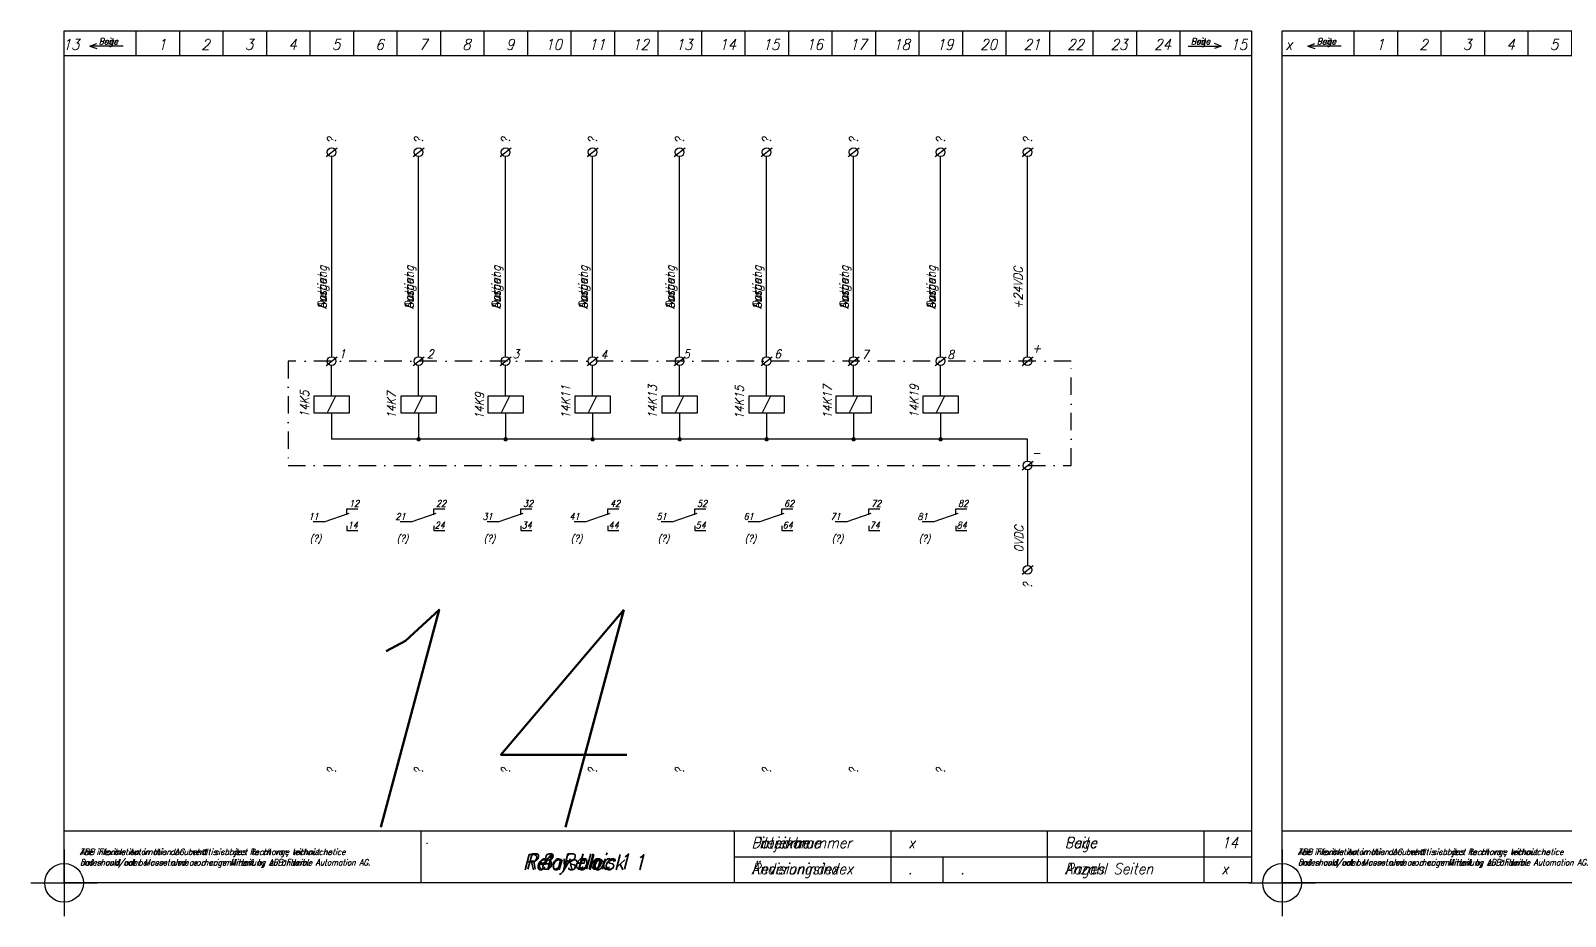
# Model space of a CAD drawing. Extents: x -8 to 1395, y -8 to 3346.
# Drawn here: x -7.7 to 345.1, y 1042.3 to 1246 of the extents above; entities that cross this region are included whole.
import ezdxf
from ezdxf.enums import TextEntityAlignment as Align

# ---------------------------------------------------------------- set-up
doc = ezdxf.new("R2010")
doc.units = 0
doc.header["$LTSCALE"] = 8
doc.linetypes.add('DASHDOT', pattern=[1, 0.5, -0.25, 0, -0.25])
doc.layers.get('0').update_dxf_attribs({"linetype": 'CONTINUOUS'})
doc.layers.get('DEFPOINTS').update_dxf_attribs({"linetype": 'CONTINUOUS'})
for name, color, linetype in [('EL05', 3, 'CONTINUOUS'), ('FORM07', 4, 'CONTINUOUS'), ('KOPF03', 2, 'CONTINUOUS'), ('KOPF05', 3, 'CONTINUOUS'), ('KOPF07', 4, 'CONTINUOUS'), ('TEXT_ALLGEMEIN', 2, 'CONTINUOUS'), ('TEXT_DEUTSCH', 2, 'CONTINUOUS'), ('TEXT_ENGLISCH', 2, 'CONTINUOUS'), ('TEXT_FRANZOESISCH', 2, 'CONTINUOUS'), ('TEXT_SCHEMA', 2, 'CONTINUOUS'), ('UMRISSE', 2, 'DASHDOT')]:
    doc.layers.add(name, color=color, linetype=linetype)
doc.styles.add('VSM', font='SIMPLEX', dxfattribs={"width": 0.9, "oblique": 15})
doc.styles.add('VSM_13', font='simplex3.shx', dxfattribs={"width": 0.9, "oblique": 15})

# ---------------------------------------------------------------- blocks, each defined once
blk = doc.blocks.new('S4C14')
at = {"layer": 'EL05'}
for p, q in [((60.25, 167), (62.75, 169)), ((61.5, 167), (61.5, 121)), ((80.25, 167), (82.75, 169)), ((81.5, 121), (81.5, 167)), ((100.25, 167), (102.75, 169)), ((101.5, 121), (101.5, 167)), ((120.25, 167), (122.75, 169)), ((121.5, 121), (121.5, 167)), ((140.25, 167), (142.75, 169)), ((141.5, 121), (141.5, 167)), ((160.25, 167), (162.75, 169)), ((161.5, 121), (161.5, 167)), ((180.25, 167), (182.75, 169)), ((181.5, 121), (181.5, 167)), ((200.25, 167), (202.75, 169)), ((201.5, 121), (201.5, 167)), ((220.25, 167), (222.75, 169)), ((221.5, 121), (221.5, 167)), ((60.25, 119), (62.75, 121)), ((80.25, 119), (82.75, 121)), ((100.25, 119), (102.75, 121)), ((120.25, 119), (122.75, 121)), ((140.25, 119), (142.75, 121)), ((160.25, 119), (162.75, 121)), ((180.25, 119), (182.75, 121)), ((200.25, 119), (202.75, 121)), ((220.25, 119), (222.75, 121)), ((61.5, 112), (61.5, 118.96)), ((81.5, 112), (81.5, 118.96)), ((101.5, 112), (101.5, 118.96)), ((121.5, 112), (121.5, 118.96)), ((141.5, 112), (141.5, 118.96)), ((161.5, 112), (161.5, 118.96)), ((181.5, 112), (181.5, 118.96)), ((201.5, 112), (201.5, 118.96)), ((57.5, 112), (65.5, 112)), ((57.5, 108), (57.5, 112)), ((60.5, 108), (62.5, 112)), ((65.5, 112), (65.5, 108)), ((77.5, 108), (77.5, 112)), ((77.5, 112), (85.5, 112)), ((80.5, 108), (82.5, 112)), ((85.5, 112), (85.5, 108)), ((97.5, 108), (97.5, 112)), ((97.5, 112), (105.5, 112)), ((100.5, 108), (102.5, 112)), ((105.5, 112), (105.5, 108)), ((117.5, 112), (125.5, 112)), ((117.5, 108), (117.5, 112)), ((120.5, 108), (122.5, 112)), ((125.5, 112), (125.5, 108)), ((137.5, 108), (137.5, 112)), ((137.5, 112), (145.5, 112)), ((140.5, 108), (142.5, 112)), ((145.5, 112), (145.5, 108)), ((157.5, 108), (157.5, 112)), ((157.5, 112), (165.5, 112)), ((160.5, 108), (162.5, 112)), ((165.5, 112), (165.5, 108)), ((177.5, 108), (177.5, 112)), ((177.5, 112), (185.5, 112)), ((180.5, 108), (182.5, 112)), ((185.5, 112), (185.5, 108)), ((197.5, 112), (205.5, 112)), ((197.5, 108), (197.5, 112)), ((200.5, 108), (202.5, 112)), ((205.5, 112), (205.5, 108)), ((65.5, 108), (57.5, 108)), ((61.5, 108), (61.5, 102)), ((85.5, 108), (77.5, 108)), ((81.5, 108), (81.5, 102.17)), ((105.5, 108), (97.5, 108)), ((101.5, 108), (101.5, 102.17)), ((125.5, 108), (117.5, 108)), ((121.5, 108), (121.5, 102.17)), ((145.5, 108), (137.5, 108)), ((141.5, 108), (141.5, 102.17)), ((165.5, 108), (157.5, 108)), ((161.5, 108), (161.5, 102.17)), ((185.5, 108), (177.5, 108)), ((181.5, 108), (181.5, 102.17)), ((205.5, 108), (197.5, 108)), ((201.5, 108), (201.5, 101.84)), ((221.5, 102), (61.5, 102)), ((221.5, 97), (221.5, 102)), ((220.25, 95), (222.75, 97)), ((221.5, 95), (221.5, 73)), ((59.75, 83), (65.5, 85)), ((65, 84.64), (65, 86)), ((65, 86), (67.5, 86)), ((79.75, 83), (85.5, 85)), ((85, 86), (87.5, 86)), ((85, 84.64), (85, 86)), ((99.75, 83), (105.5, 85)), ((105, 86), (107.5, 86)), ((105, 84.64), (105, 86)), ((119.75, 83), (125.5, 85)), ((125, 86), (127.5, 86)), ((125, 84.64), (125, 86)), ((139.75, 83), (145.5, 85)), ((145, 86), (147.5, 86)), ((145, 84.64), (145, 86)), ((159.75, 83), (165.5, 85)), ((165, 86), (167.5, 86)), ((165, 84.64), (165, 86)), ((179.75, 83), (185.5, 85)), ((185, 86), (187.5, 86)), ((185, 84.64), (185, 86)), ((199.75, 83), (205.5, 85)), ((205, 86), (207.5, 86)), ((205, 84.64), (205, 86)), ((59.75, 83), (57.25, 83)), ((65, 82.14), (65, 81)), ((79.75, 83), (77.25, 83)), ((85, 82.14), (85, 81)), ((99.75, 83), (97.25, 83)), ((105, 82.14), (105, 81)), ((119.75, 83), (117.25, 83)), ((125, 82.14), (125, 81)), ((139.75, 83), (137.25, 83)), ((145, 82.14), (145, 81)), ((159.75, 83), (157.25, 83)), ((165, 82.14), (165, 81)), ((179.75, 83), (177.25, 83)), ((185, 82.14), (185, 81)), ((199.75, 83), (197.25, 83)), ((205, 82.14), (205, 81)), ((65, 81), (67.5, 81)), ((85, 81), (87.5, 81)), ((105, 81), (107.5, 81)), ((125, 81), (127.5, 81)), ((145, 81), (147.5, 81)), ((165, 81), (167.5, 81)), ((185, 81), (187.5, 81)), ((205, 81), (207.5, 81)), ((220.25, 71), (222.75, 73))]:
    blk.add_line(p, q, dxfattribs=at)
at = {"layer": 'EL05', "const_width": 0.5}
for points in [[(81.25, 102, 1), (81.75, 102, 1)], [(101.25, 102, 1), (101.75, 102, 1)], [(121.25, 102, 1), (121.75, 102, 1)], [(141.25, 102, 1), (141.75, 102, 1)], [(161.25, 102, 1), (161.75, 102, 1)], [(181.25, 102, 1), (181.75, 102, 1)], [(201.25, 102, 1), (201.75, 102, 1)]]:
    blk.add_lwpolyline(points, format="xyb", close=True, dxfattribs=at)
at = {"layer": 'EL05'}
for centre in [(61.5, 168), (81.5, 168), (101.5, 168), (121.5, 168), (141.5, 168), (161.5, 168), (181.5, 168), (201.5, 168), (221.5, 168), (61.5, 120), (81.5, 120), (101.5, 120), (121.5, 120), (141.5, 120), (161.5, 120), (181.5, 120), (201.5, 120), (221.5, 120), (221.5, 96), (221.5, 72)]:
    blk.add_circle(centre, 1, dxfattribs=at)
at = {"layer": 'FORM07'}
for p, q in [((0, 195.96), (272.99, 195.96)), ((0, 0), (0, 195.96)), ((16.5, 195.96), (16.5, 190.24)), ((26.5, 195.96), (26.5, 190.24)), ((36.5, 195.96), (36.5, 190.24)), ((46.5, 195.96), (46.5, 190.24)), ((56.5, 195.96), (56.5, 190.24)), ((66.5, 195.96), (66.5, 190.24)), ((76.5, 195.96), (76.5, 190.24)), ((86.5, 195.96), (86.5, 190.24)), ((96.5, 195.96), (96.5, 190.24)), ((106.5, 195.96), (106.5, 190.24)), ((116.5, 195.96), (116.5, 190.24)), ((126.5, 195.96), (126.5, 190.24)), ((136.5, 195.96), (136.5, 190.24)), ((146.5, 195.96), (146.5, 190.24)), ((156.5, 195.96), (156.5, 190.24)), ((166.5, 195.96), (166.5, 190.24)), ((176.5, 195.96), (176.5, 190.24)), ((186.5, 195.96), (186.5, 190.24)), ((196.5, 195.96), (196.5, 190.24)), ((206.5, 195.96), (206.5, 190.24)), ((216.5, 195.96), (216.5, 190.24)), ((226.5, 195.96), (226.5, 190.24)), ((236.5, 195.96), (236.5, 190.24)), ((246.5, 195.96), (246.5, 190.24)), ((256.5, 195.96), (256.5, 190.24)), ((272.99, 195.96), (272.99, 0)), ((0, 190.24), (272.99, 190.24)), ((272.99, 0), (0, 0))]:
    blk.add_line(p, q, dxfattribs=at)
at = {"layer": 'KOPF03'}
for p, q in [((5.9, 192.43), (7.49, 193.04)), ((13.54, 192.43), (5.9, 192.43)), ((5.9, 192.43), (7.49, 191.83)), ((258.37, 192.43), (266.01, 192.43)), ((266.01, 192.43), (264.42, 193.04)), ((266.01, 192.43), (264.42, 191.83))]:
    blk.add_line(p, q, dxfattribs=at)
at = {"layer": 'KOPF05'}
for p, q in [((82.02, 12), (82.02, 0)), ((154.02, 12), (154.02, 0)), ((190.02, 12), (190.02, 0)), ((226.02, 12), (226.02, 0)), ((262.02, 12), (262.02, 0)), ((154.02, 6), (272.99, 6)), ((202.02, 6), (202.02, 0))]:
    blk.add_line(p, q, dxfattribs=at)
at = {"layer": 'KOPF07'}
blk.add_line((0, 12), (272.99, 12), dxfattribs=at)
at = {"layer": 'UMRISSE'}
blk.add_lwpolyline([(51.5, 120), (51.5, 96), (231.5, 96), (231.5, 120)], close=True, dxfattribs=at)
at = {"layer": 'KOPF05', "color": 3, "style": 'VSM_13', "oblique": 15, "width": 0.9}
blk.add_text('x', height=2.5, dxfattribs=at).set_placement((194.02, 8))
at = {"layer": 'KOPF05', "style": 'VSM_13', "oblique": 15, "width": 0.9}
for s, p in [('14', (266.02, 8)), ('x', (266.02, 2)), ('.', (194.02, 2)), ('.', (206.02, 2))]:
    blk.add_text(s, height=2.5, dxfattribs=at).set_placement(p)
at = {"layer": 'TEXT_ALLGEMEIN', "style": 'VSM_13', "oblique": 15, "width": 0.9}
for s, p in [('13', (1.57, 191.54)), ('1', (22.5, 191.54)), ('2', (32.5, 191.54)), ('3', (42.5, 191.54)), ('4', (52.5, 191.54)), ('5', (62.5, 191.54)), ('6', (72.5, 191.54)), ('7', (82.5, 191.54)), ('8', (92.5, 191.54)), ('9', (102.5, 191.54)), ('10', (112.5, 191.54)), ('11', (122.5, 191.54)), ('12', (132.5, 191.54)), ('13', (142.5, 191.54)), ('14', (152.5, 191.54)), ('15', (162.5, 191.54)), ('16', (172.5, 191.54)), ('17', (182.5, 191.54)), ('18', (192.5, 191.54)), ('19', (202.5, 191.54)), ('20', (212.5, 191.54)), ('21', (222.5, 191.54)), ('22', (232.5, 191.54)), ('23', (242.5, 191.54)), ('24', (252.5, 191.54)), ('15', (270.02, 191.54))]:
    blk.add_text(s, height=2.5, dxfattribs=at).set_placement(p, align=Align.CENTER)
blk.add_text('.', height=2, dxfattribs=at).set_placement((83.02, 9))
at = {"layer": 'TEXT_DEUTSCH', "style": 'VSM_13', "oblique": 15, "width": 0.9}
for s, height, p in [('Seite', 1.5, (7.95, 192.77)), ('Seite', 1.5, (259.01, 192.77)), ('Dateiname', 2.5, (158.02, 8)), ('Seite', 2.5, (230.02, 8)), ('Änderungsindex', 2.5, (158.02, 2)), ('Anzahl Seiten', 2.5, (230.02, 2))]:
    blk.add_text(s, height=height, dxfattribs=at).set_placement(p)
for s, p in [('Ausgang', (60.3, 131.95)), ('Ausgang', (80.3, 131.95)), ('Ausgang', (100.3, 131.95)), ('Ausgang', (120.3, 131.95)), ('Ausgang', (140.3, 131.95)), ('Ausgang', (160.3, 131.95)), ('Ausgang', (180.3, 131.95)), ('Ausgang', (200.3, 131.95)), ('+24VDC', (220.3, 131.94)), ('0VDC', (220.5, 76)), ('?', (62.5, 25)), ('?', (82.5, 25)), ('?', (102.5, 25)), ('?', (122.5, 25)), ('?', (142.5, 25)), ('?', (162.5, 25)), ('?', (182.5, 25)), ('?', (202.5, 25))]:
    blk.add_text(s, height=2, rotation=90, dxfattribs=at).set_placement(p)
at = {"layer": 'TEXT_DEUTSCH', "color": 1, "style": 'VSM_13', "oblique": 15, "width": 0.9}
for s, p in [('ABB Flexible Automation AG behält sich das Recht vor, technische', (3.67, 6.43)), ('Daten und/oder Masse ohne vorherige Mitteilung zu ändern.', (3.67, 4))]:
    blk.add_text(s, height=1.42, dxfattribs=at).set_placement(p)
at = {"layer": 'TEXT_DEUTSCH', "color": 4, "style": 'VSM_13', "oblique": 15, "width": 0.9}
blk.add_text('Relaisblock 1', height=3.5, dxfattribs=at).set_placement((119.5, 3), align=Align.CENTER)
at = {"layer": 'TEXT_ENGLISCH', "style": 'VSM_13', "oblique": 15, "width": 0.9}
for s, height, p in [('Page', 1.5, (7.95, 192.77)), ('Page', 1.5, (259.01, 192.77)), ('Filename', 2.5, (158.02, 8)), ('Page', 2.5, (230.02, 8)), ('Revisionindex', 2.5, (158.02, 2)), ('Pages', 2.5, (230.02, 2))]:
    blk.add_text(s, height=height, dxfattribs=at).set_placement(p)
for s, p in [('+24VDC', (220.3, 131.94)), ('Output', (60.3, 131.95)), ('Output', (80.3, 131.95)), ('Output', (100.3, 131.95)), ('Output', (120.3, 131.95)), ('Output', (140.3, 131.95)), ('Output', (160.3, 131.95)), ('Output', (180.3, 131.95)), ('Output', (200.3, 131.95)), ('0VDC', (220.5, 76)), ('?', (62.5, 25)), ('?', (82.5, 25)), ('?', (102.5, 25)), ('?', (122.5, 25)), ('?', (142.5, 25)), ('?', (162.5, 25)), ('?', (182.5, 25)), ('?', (202.5, 25))]:
    blk.add_text(s, height=2, rotation=90, dxfattribs=at).set_placement(p)
at = {"layer": 'TEXT_ENGLISCH', "color": 1, "style": 'VSM_13', "oblique": 15}
for s, width, p in [('The information in this document is subject to change without notice', 0.9, (3.67, 6.43)), ('and should not be construed as a commitment by ABB Flexible Automation AG.', 0.86, (3.67, 4))]:
    blk.add_text(s, height=1.42, dxfattribs=dict(at, width=width)).set_placement(p)
at = {"layer": 'TEXT_ENGLISCH', "color": 4, "style": 'VSM_13', "oblique": 15, "width": 0.8}
blk.add_text('Relay bloc 1', height=3.5, dxfattribs=at).set_placement((118.03, 3.19), align=Align.CENTER)
at = {"layer": 'TEXT_FRANZOESISCH', "style": 'VSM_13', "oblique": 15, "width": 0.9}
for s, height, p in [('Seite', 1.5, (7.95, 192.77)), ('Seite', 1.5, (259.01, 192.77)), ('Projektnummer', 2.5, (158.02, 8)), ('Seite', 2.5, (230.02, 8)), ('Änderungsindex', 2.5, (158.02, 2)), ('Anzahl Seiten', 2.5, (230.02, 2))]:
    blk.add_text(s, height=height, dxfattribs=at).set_placement(p)
for s, p in [('+24VDC', (220.3, 131.95)), ('Sortie', (60.3, 131.95)), ('Sortie', (80.3, 131.95)), ('Sortie', (100.3, 131.95)), ('Sortie', (120.3, 131.95)), ('Sortie', (140.3, 131.95)), ('Sortie', (160.3, 131.95)), ('Sortie', (180.3, 131.95)), ('Sortie', (200.3, 131.95))]:
    blk.add_text(s, height=2, rotation=90, dxfattribs=at).set_placement(p)
at = {"layer": 'TEXT_FRANZOESISCH', "color": 1, "style": 'VSM_13', "oblique": 15, "width": 0.9}
for s, p in [('ABB Flexible Automation AG behält sich das Recht vor, technische', (3.67, 6.43)), ('Daten und/oder Masse ohne vorherige Mitteilung zu ändern.', (3.67, 4))]:
    blk.add_text(s, height=1.42, dxfattribs=at).set_placement(p)
at = {"layer": 'TEXT_FRANZOESISCH', "color": 4, "style": 'VSM_13', "oblique": 15, "width": 0.9}
for s in ['8 Relais', '4 Relais']:
    blk.add_text(s, height=3.5, dxfattribs=at).set_placement((118.03, 3.19), align=Align.CENTER)
at = {"layer": 'TEXT_SCHEMA', "style": 'VSM_13', "oblique": 15, "width": 0.9}
for s, p in [('?', (62.5, 170)), ('?', (82.5, 170)), ('?', (102.5, 170)), ('?', (122.5, 170)), ('?', (142.5, 170)), ('?', (162.5, 170)), ('?', (182.5, 170)), ('?', (202.5, 170)), ('?', (222.5, 170)), ('14K5', (56.3, 106.95)), ('14K7', (76.27, 106.68)), ('14K11', (116.31, 106.68)), ('14K13', (136.27, 106.68)), ('14K15', (156.23, 106.54)), ('14K17', (176.47, 106.68)), ('14K19', (196.43, 106.82)), ('14K9', (96.5, 106.54))]:
    blk.add_text(s, height=2, rotation=90, dxfattribs=at).set_placement(p)
for s, p in [('+', (222.57, 121.95)), ('1', (63.17, 120.62)), ('2', (83.4, 120.62)), ('3', (103.08, 120.62)), ('4', (123.32, 120.48)), ('5', (142.28, 120.62)), ('6', (163.24, 120.62)), ('7', (183.34, 120.48)), ('8', (203.02, 120.48)), ('-', (222.45, 97.88))]:
    blk.add_text(s, height=2, dxfattribs=at).set_placement(p)
at = {"layer": 'TEXT_SCHEMA', "color": 1, "style": 'VSM', "oblique": 15, "width": 0.9}
for s, p in [('11', (58.5, 83.5)), ('21', (78.5, 83.5)), ('31', (98.5, 83.5)), ('41', (118.5, 83.5)), ('51', (138.5, 83.5)), ('61', (158.5, 83.5)), ('71', (178.5, 83.5)), ('81', (198.5, 83.5)), ('14', (67.49, 81.5)), ('24', (87.49, 81.5)), ('34', (107.49, 81.5)), ('44', (127.49, 81.5)), ('54', (147.49, 81.5)), ('64', (167.49, 81.5)), ('74', (187.49, 81.5)), ('84', (207.49, 81.5)), ('(?)', (59.14, 78.5)), ('(?)', (79.14, 78.5)), ('(?)', (99.14, 78.5)), ('(?)', (119.14, 78.5)), ('(?)', (139.14, 78.5)), ('(?)', (159.14, 78.5)), ('(?)', (179.14, 78.5)), ('(?)', (199.14, 78.5))]:
    blk.add_text(s, height=1.5, dxfattribs=at).set_placement(p, align=Align.RIGHT)
for s, p in [('12', (65.5, 86.5)), ('22', (85.5, 86.5)), ('32', (105.5, 86.5)), ('42', (125.5, 86.5)), ('52', (145.5, 86.5)), ('62', (165.5, 86.5)), ('72', (185.5, 86.5)), ('82', (205.5, 86.5))]:
    blk.add_text(s, height=1.5, dxfattribs=at).set_placement(p)
at = {"layer": 'TEXT_SCHEMA', "style": 'VSM_13', "oblique": 15, "width": 0.9}
blk.add_text('?', height=2, rotation=90, dxfattribs=at).set_placement((222.5, 69), align=Align.RIGHT)
blk = doc.blocks.new('S4CXX')
at = {"layer": 'FORM07'}
for p, q in [((0, 195.96), (272.99, 195.96)), ((0, 0), (0, 195.96)), ((16.5, 195.96), (16.5, 190.24)), ((26.5, 195.96), (26.5, 190.24)), ((36.5, 195.96), (36.5, 190.24)), ((46.5, 195.96), (46.5, 190.24)), ((56.5, 195.96), (56.5, 190.24)), ((66.5, 195.96), (66.5, 190.24)), ((76.5, 195.96), (76.5, 190.24)), ((86.5, 195.96), (86.5, 190.24)), ((96.5, 195.96), (96.5, 190.24)), ((106.5, 195.96), (106.5, 190.24)), ((116.5, 195.96), (116.5, 190.24)), ((126.5, 195.96), (126.5, 190.24)), ((136.5, 195.96), (136.5, 190.24)), ((146.5, 195.96), (146.5, 190.24)), ((156.5, 195.96), (156.5, 190.24)), ((166.5, 195.96), (166.5, 190.24)), ((176.5, 195.96), (176.5, 190.24)), ((186.5, 195.96), (186.5, 190.24)), ((196.5, 195.96), (196.5, 190.24)), ((206.5, 195.96), (206.5, 190.24)), ((216.5, 195.96), (216.5, 190.24)), ((226.5, 195.96), (226.5, 190.24)), ((236.5, 195.96), (236.5, 190.24)), ((246.5, 195.96), (246.5, 190.24)), ((256.5, 195.96), (256.5, 190.24)), ((272.99, 195.96), (272.99, 0)), ((0, 190.24), (272.99, 190.24)), ((272.99, 0), (0, 0))]:
    blk.add_line(p, q, dxfattribs=at)
at = {"layer": 'KOPF03'}
for p, q in [((5.9, 192.43), (7.49, 193.04)), ((13.54, 192.43), (5.9, 192.43)), ((5.9, 192.43), (7.49, 191.83)), ((258.37, 192.43), (266.01, 192.43)), ((266.01, 192.43), (264.42, 193.04)), ((266.01, 192.43), (264.42, 191.83))]:
    blk.add_line(p, q, dxfattribs=at)
at = {"layer": 'KOPF05'}
for p, q in [((82.02, 12), (82.02, 0)), ((154.02, 12), (154.02, 0)), ((190.02, 12), (190.02, 0)), ((226.02, 12), (226.02, 0)), ((262.02, 12), (262.02, 0)), ((154.02, 6), (272.99, 6)), ((202.02, 6), (202.02, 0))]:
    blk.add_line(p, q, dxfattribs=at)
at = {"layer": 'KOPF07'}
blk.add_line((0, 12), (272.99, 12), dxfattribs=at)
at = {"layer": 'KOPF05', "color": 3, "style": 'VSM_13', "oblique": 15, "width": 0.9}
blk.add_text('x', height=2.5, dxfattribs=at).set_placement((194.02, 8))
at = {"layer": 'KOPF05', "style": 'VSM_13', "oblique": 15, "width": 0.9}
for s, p in [('x', (266.02, 8)), ('x', (266.02, 2)), ('.', (194.02, 2)), ('.', (206.02, 2))]:
    blk.add_text(s, height=2.5, dxfattribs=at).set_placement(p)
at = {"layer": 'TEXT_ALLGEMEIN', "style": 'VSM_13', "oblique": 15, "width": 0.9}
for s, p in [('1', (22.5, 191.54)), ('2', (32.5, 191.54)), ('3', (42.5, 191.54)), ('4', (52.5, 191.54)), ('5', (62.5, 191.54)), ('6', (72.5, 191.54)), ('7', (82.5, 191.54)), ('8', (92.5, 191.54)), ('9', (102.5, 191.54)), ('10', (112.5, 191.54)), ('11', (122.5, 191.54)), ('12', (132.5, 191.54)), ('13', (142.5, 191.54)), ('14', (152.5, 191.54)), ('15', (162.5, 191.54)), ('16', (172.5, 191.54)), ('17', (182.5, 191.54)), ('18', (192.5, 191.54)), ('19', (202.5, 191.54)), ('20', (212.5, 191.54)), ('21', (222.5, 191.54)), ('22', (232.5, 191.54)), ('23', (242.5, 191.54)), ('24', (252.5, 191.54)), ('x', (1.57, 191.54)), ('x', (270.02, 191.54))]:
    blk.add_text(s, height=2.5, dxfattribs=at).set_placement(p, align=Align.CENTER)
blk.add_text('.', height=2, dxfattribs=at).set_placement((83.02, 9))
at = {"layer": 'TEXT_DEUTSCH', "style": 'VSM_13', "oblique": 15, "width": 0.9}
for s, height, p in [('Seite', 1.5, (7.95, 192.77)), ('Seite', 1.5, (259.01, 192.77)), ('Dateiname', 2.5, (158.02, 8)), ('Seite', 2.5, (230.02, 8)), ('Änderungsindex', 2.5, (158.02, 2)), ('Anzahl Seiten', 2.5, (230.02, 2))]:
    blk.add_text(s, height=height, dxfattribs=at).set_placement(p)
at = {"layer": 'TEXT_DEUTSCH', "color": 1, "style": 'VSM_13', "oblique": 15, "width": 0.9}
for s, p in [('ABB Flexible Automation AG behält sich das Recht vor, technische', (3.67, 6.43)), ('Daten und/oder Masse ohne vorherige Mitteilung zu ändern.', (3.67, 4))]:
    blk.add_text(s, height=1.42, dxfattribs=at).set_placement(p)
at = {"layer": 'TEXT_ENGLISCH', "style": 'VSM_13', "oblique": 15, "width": 0.9}
for s, height, p in [('Page', 1.5, (7.95, 192.77)), ('Page', 1.5, (259.01, 192.77)), ('Filename', 2.5, (158.02, 8)), ('Page', 2.5, (230.02, 8)), ('Revisionindex', 2.5, (158.02, 2)), ('Pages', 2.5, (230.02, 2))]:
    blk.add_text(s, height=height, dxfattribs=at).set_placement(p)
at = {"layer": 'TEXT_ENGLISCH', "color": 1, "style": 'VSM_13', "oblique": 15}
for s, width, p in [('The information in this document is subject to change without notice', 0.9, (3.67, 6.43)), ('and should not be construed as a commitment by ABB Flexible Automation AG.', 0.86, (3.67, 4))]:
    blk.add_text(s, height=1.42, dxfattribs=dict(at, width=width)).set_placement(p)
at = {"layer": 'TEXT_FRANZOESISCH', "style": 'VSM_13', "oblique": 15, "width": 0.9}
for s, height, p in [('Seite', 1.5, (7.95, 192.77)), ('Seite', 1.5, (259.01, 192.77)), ('Projektnummer', 2.5, (158.02, 8)), ('Seite', 2.5, (230.02, 8)), ('Änderungsindex', 2.5, (158.02, 2)), ('Anzahl Seiten', 2.5, (230.02, 2))]:
    blk.add_text(s, height=height, dxfattribs=at).set_placement(p)
at = {"layer": 'TEXT_FRANZOESISCH', "color": 1, "style": 'VSM_13', "oblique": 15, "width": 0.9}
for s, p in [('ABB Flexible Automation AG behält sich das Recht vor, technische', (3.67, 6.43)), ('Daten und/oder Masse ohne vorherige Mitteilung zu ändern.', (3.67, 4))]:
    blk.add_text(s, height=1.42, dxfattribs=at).set_placement(p)
blk = doc.blocks.new('RASTER')
at = {"layer": 'DEFPOINTS'}
for p, q in [((0, 7.68), (0, -7.68)), ((0, 7.68), (0, -7.68)), ((-7.68, 0), (7.68, 0)), ((-7.68, 0), (7.68, 0))]:
    blk.add_line(p, q, dxfattribs=at)
blk.add_circle((0, 0), 4.44, dxfattribs=at)
blk.add_circle((0, 0), 4.44, dxfattribs=at)

msp = doc.modelspace()

# ---------------------------------------------------------------- block references
for name, p in [('S4C14', (0, 1050)), ('S4CXX', (280, 1050))]:
    msp.add_blockref(name, p)
at = {"layer": 'DEFPOINTS'}
for p in [(0, 1050), (280, 1050)]:
    msp.add_blockref('RASTER', p, dxfattribs=at)

# ---------------------------------------------------------------- texts
at = {"layer": 'DEFPOINTS', "style": 'VSM_13', "oblique": 15, "width": 0.9}
msp.add_text('14', height=50, dxfattribs=at).set_placement((51.6, 1062.8))

doc.saveas('drawing.dxf')
